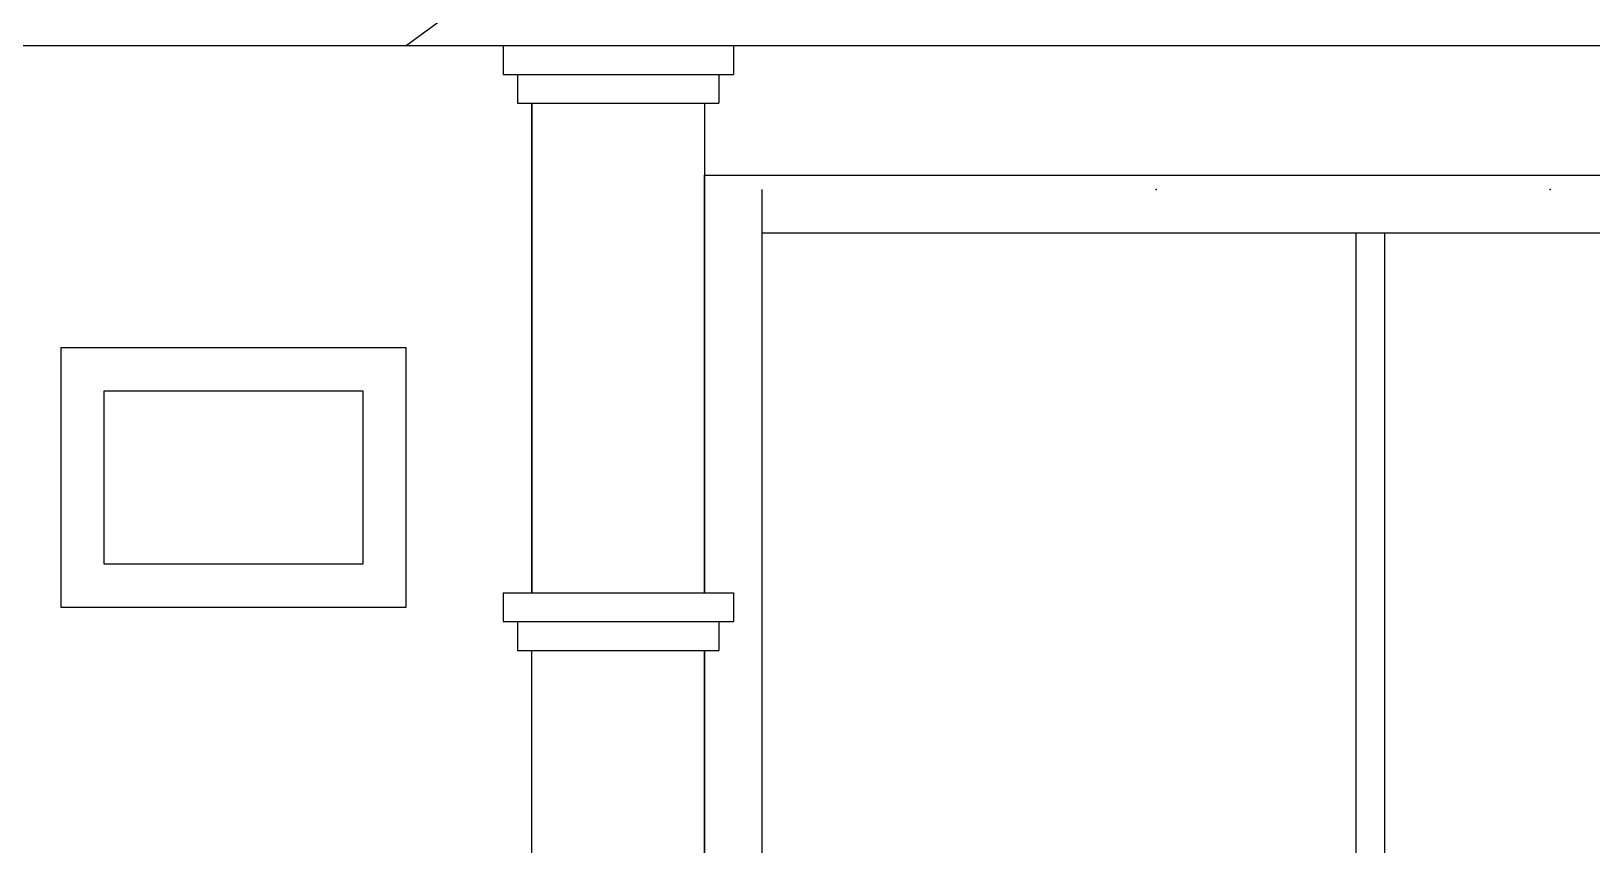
# Model space of a CAD drawing. Header units: inches. Extents: x 1397 to 20304, y -27267 to -746.
# Drawn here: x 2955.8 to 3064.2, y -9067.7 to -9011.2 of the extents above; entities that cross this region are included whole.
import ezdxf

# ---------------------------------------------------------------- set-up
doc = ezdxf.new("R2010")
doc.units = ezdxf.units.IN
doc.header["$LTSCALE"] = 17
doc.header["$MEASUREMENT"] = 0
doc.layers.add('OUTLINE', color=1, linetype='Continuous', lineweight=25)

msp = doc.modelspace()

# ---------------------------------------------------------------- linework, layer by layer
at = {"layer": 'OUTLINE'}
for p, q in [((2981.83, -9012.16), (3037.54, -8971.08)), ((2945.55, -9012.16), (2985.9, -9012.16)), ((2981.83, -9012.16), (3096.52, -9012.16)), ((2988.55, -9012.16), (3004.55, -9012.16)), ((2988.55, -9012.16), (2988.55, -9014.16)), ((3004.55, -9012.16), (3004.55, -9014.16)), ((2988.55, -9014.16), (2989.55, -9014.16)), ((2989.55, -9014.16), (2989.55, -9016.16)), ((2989.55, -9014.16), (3003.55, -9014.16)), ((3003.55, -9014.16), (3004.55, -9014.16)), ((3003.55, -9014.16), (3003.55, -9016.16)), ((2989.55, -9016.16), (3003.55, -9016.16)), ((2990.55, -9016.16), (2990.55, -9050.16)), ((3002.55, -9021.16), (3081.02, -9021.16)), ((3002.55, -9050.16), (3002.55, -9021.16)), ((3006.55, -9083.16), (3006.55, -9022.16)), ((3006.55, -9025.16), (3081.02, -9025.16)), ((3047.79, -9025.16), (3047.79, -9083.16)), ((3049.79, -9025.16), (3049.79, -9083.16)), ((2988.55, -9050.16), (3004.55, -9050.16)), ((2988.55, -9050.16), (2988.55, -9052.16)), ((3004.55, -9050.16), (3004.55, -9052.16)), ((2988.55, -9052.16), (2989.55, -9052.16)), ((2989.55, -9052.16), (2989.55, -9054.16)), ((2989.55, -9052.16), (3003.55, -9052.16)), ((3003.55, -9052.16), (3004.55, -9052.16)), ((3003.55, -9052.16), (3003.55, -9054.16)), ((2989.55, -9054.16), (3003.55, -9054.16)), ((3002.55, -9084.16), (3002.55, -9054.16))]:
    msp.add_line(p, q, dxfattribs=at)
at = {"layer": 'OUTLINE', "color": 7}
for p, q in [((2981.83, -9033.16), (2957.83, -9033.16)), ((2957.83, -9033.16), (2957.83, -9051.16)), ((2981.83, -9051.16), (2981.83, -9033.16)), ((2957.83, -9051.16), (2981.83, -9051.16))]:
    msp.add_line(p, q, dxfattribs=at)
at = {"layer": 'OUTLINE', "color": 253, "true_color": 0x9898cc}
for p, q in [((2978.83, -9036.16), (2960.83, -9036.16)), ((2960.83, -9036.16), (2960.83, -9048.16)), ((2978.83, -9048.16), (2978.83, -9036.16)), ((2960.83, -9048.16), (2978.83, -9048.16))]:
    msp.add_line(p, q, dxfattribs=at)
at = {"layer": 'OUTLINE'}
for points in [[(2990.55, -9012.16), (3002.55, -9012.16)], [(2990.55, -9050.16), (2990.55, -9016.16)], [(3002.55, -9016.16), (3002.55, -9050.16)], [(2990.55, -9050.16), (3002.55, -9050.16)], [(3002.55, -9054.16), (3002.55, -9084.16), (2990.55, -9084.16), (2990.55, -9054.16)]]:
    msp.add_lwpolyline(points, dxfattribs=at)
for p in [(3033.92, -9022.16), (3061.29, -9022.16)]:
    msp.add_point(p, dxfattribs=at)

doc.saveas('drawing.dxf')
